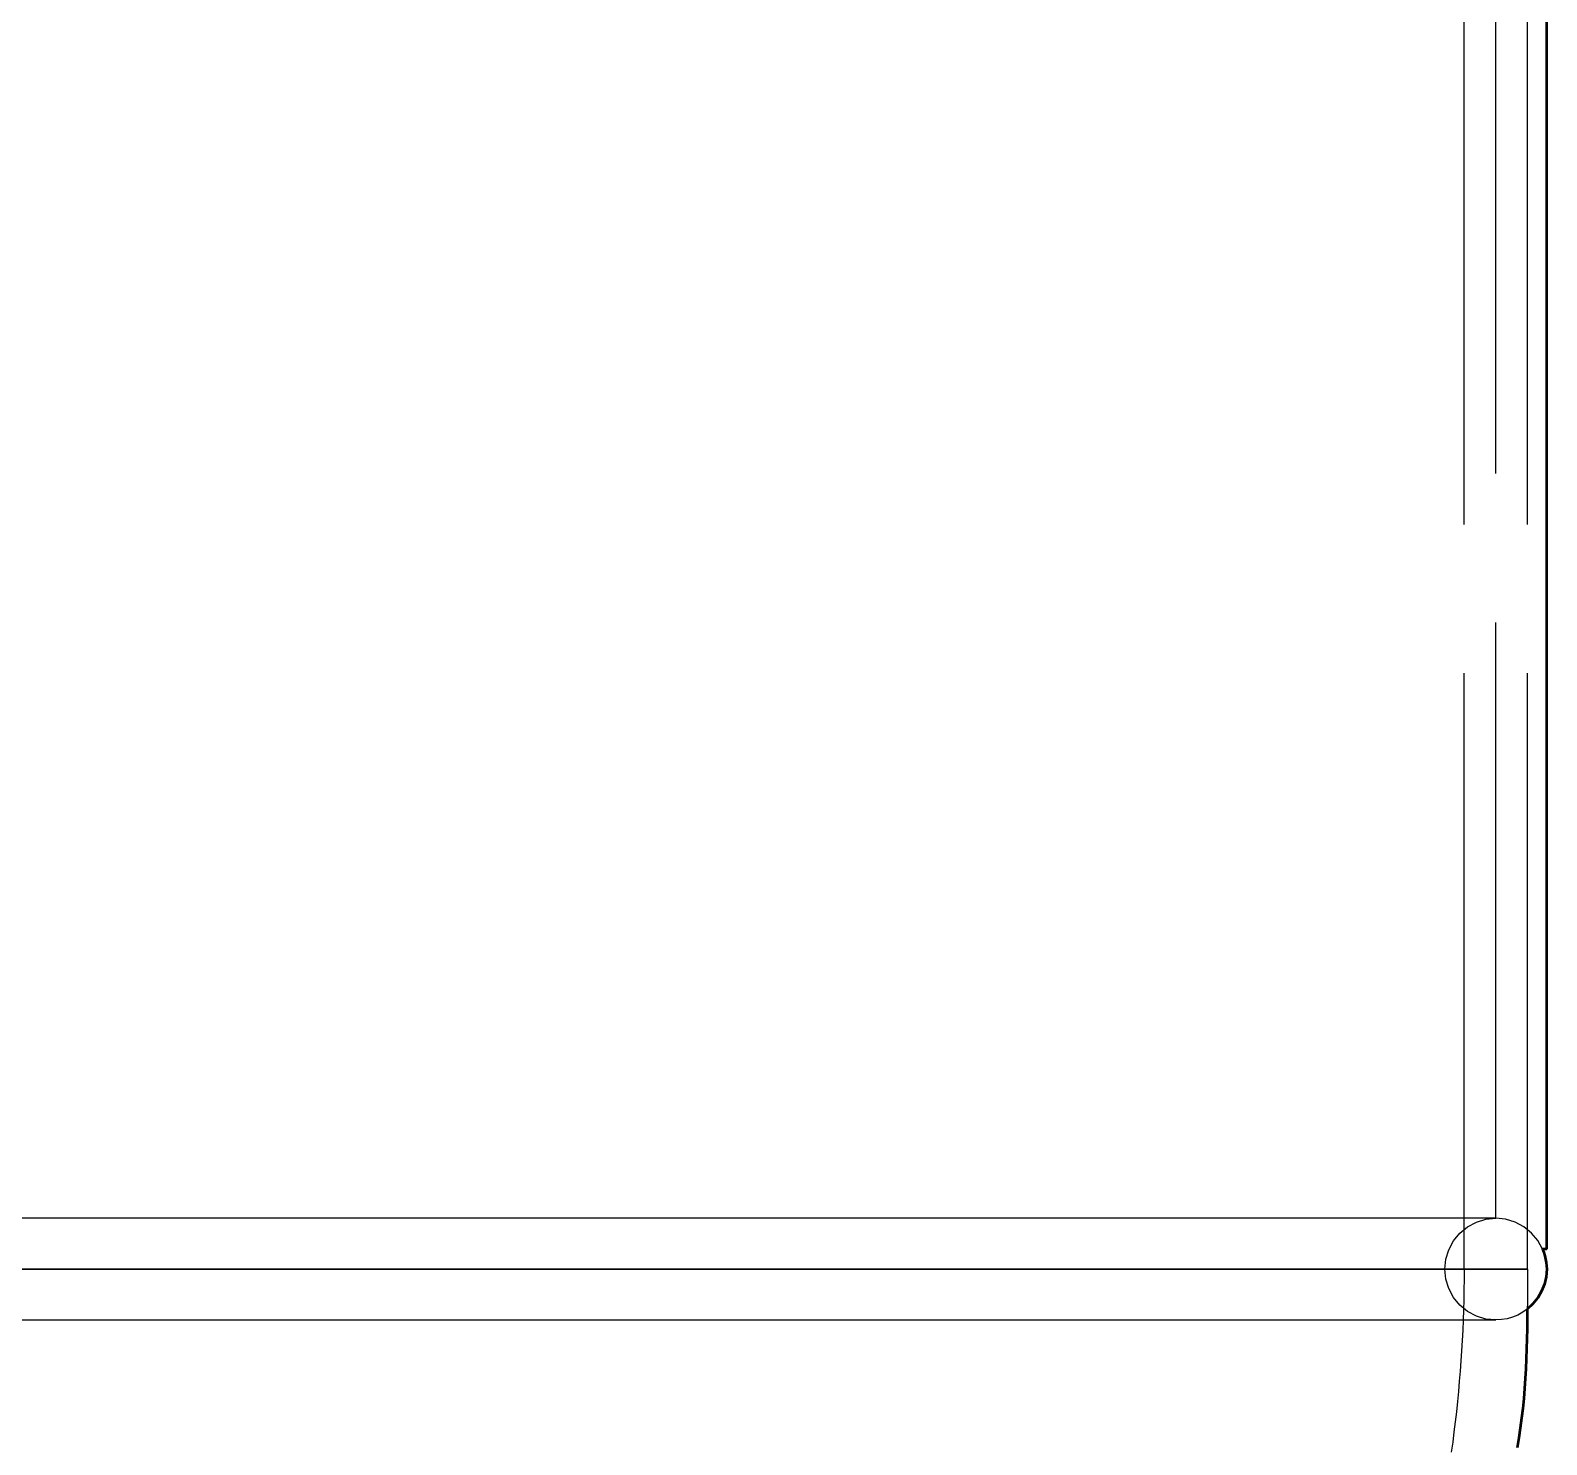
# Model space of a CAD drawing. Header units: millimetres. Extents: x 0 to 594, y 0 to 420.
# Drawn here: x 201.36 to 209, y 283.12 to 290.24 of the extents above; entities that cross this region are included whole.
import ezdxf

# ---------------------------------------------------------------- set-up
doc = ezdxf.new("R2010")
doc.units = ezdxf.units.MM
doc.linetypes.add('ISO02-TRAZOS', pattern=[3.75, 3, -0.75])
doc.layers.add('01-VISIBLE', color=7, linetype='CONTINUOUS', lineweight=50)
doc.layers.add('02-OCULTA', color=4, linetype='ISO02-TRAZOS', lineweight=25)

msp = doc.modelspace()

# ---------------------------------------------------------------- linework, layer by layer
at = {"layer": '01-VISIBLE'}
for q in [(208.9957, 293.7), (208.9747, 284.1)]:
    msp.add_line((208.9957, 284.1), q, dxfattribs=at)
for points in [[(208.9754, 284.1), (208.9815, 284.084), (208.9866, 284.0677), (208.9906, 284.051), (208.9934, 284.0341), (208.9951, 284.0171), (208.9957, 284)], [(208.9957, 284), (208.9928, 283.9616), (208.9842, 283.9241), (208.9701, 283.8883), (208.9507, 283.855), (208.9266, 283.825), (208.8982, 283.799)], [(208.8982, 283.799), (208.8977, 283.7489), (208.897, 283.6988), (208.8961, 283.6487), (208.8947, 283.5986), (208.893, 283.5486), (208.8908, 283.4986), (208.8879, 283.4485), (208.8844, 283.3986), (208.8801, 283.3487), (208.875, 283.2988), (208.8691, 283.2491), (208.8624, 283.1995), (208.8549, 283.1499), (208.8468, 283.1005)]]:
    msp.add_lwpolyline(points, dxfattribs=at)
at = {"layer": '02-OCULTA'}
for p, q in [((208.5797, 284), (208.5797, 337.5)), ((208.8997, 284), (208.8997, 337.5)), ((208.9957, 284.1), (208.9957, 337.4)), ((208.7397, 284.256), (208.7397, 337.244)), ((208.7397, 284.256), (208.7397, 337.244)), ((208.9957, 284.1), (208.9747, 284.1))]:
    msp.add_line(p, q, dxfattribs=at)
for points in [[(208.7397, 284.256), (208.6605, 284.256), (208.5813, 284.256), (208.5021, 284.256), (208.4229, 284.256), (208.3437, 284.256), (208.2645, 284.256), (208.1853, 284.256), (208.1061, 284.256), (208.0269, 284.256), (207.9477, 284.256), (207.8685, 284.256), (207.7893, 284.256), (207.7101, 284.256), (207.6309, 284.256), (207.5517, 284.256), (207.4725, 284.256), (207.3933, 284.256), (207.3141, 284.256), (207.2349, 284.256), (207.1557, 284.256), (207.0765, 284.256), (206.9973, 284.256), (206.9181, 284.256), (206.8389, 284.256), (206.7597, 284.256), (206.6805, 284.256), (206.6013, 284.256), (206.5221, 284.256), (206.4429, 284.256), (206.3637, 284.256), (206.2845, 284.256), (206.2053, 284.256), (206.1261, 284.256), (206.0469, 284.256), (205.9677, 284.256), (205.8885, 284.256), (205.8093, 284.256), (205.7301, 284.256), (205.6509, 284.256), (205.5717, 284.256), (205.4925, 284.256), (205.4133, 284.256), (205.3341, 284.256), (205.2549, 284.256), (205.1757, 284.256), (205.0965, 284.256), (205.0173, 284.256), (204.9381, 284.256), (204.8589, 284.256), (204.7797, 284.256), (204.7005, 284.256), (204.6213, 284.256), (204.5421, 284.256), (204.4629, 284.256), (204.3837, 284.256), (204.3045, 284.256), (204.2253, 284.256), (204.1461, 284.256), (204.0669, 284.256), (203.9877, 284.256), (203.9085, 284.256), (203.8293, 284.256), (203.7501, 284.256), (203.6709, 284.256), (203.5917, 284.256), (203.5125, 284.256), (203.4333, 284.256), (203.3541, 284.256), (203.2749, 284.256), (203.1957, 284.256), (203.1165, 284.256), (203.0373, 284.256), (202.9581, 284.256), (202.8789, 284.256), (202.7997, 284.256), (202.7205, 284.256), (202.6413, 284.256), (202.5621, 284.256), (202.4829, 284.256), (202.4037, 284.256), (202.3245, 284.256), (202.2453, 284.256), (202.1661, 284.256), (202.0869, 284.256), (202.0077, 284.256), (201.9285, 284.256), (201.8493, 284.256), (201.7701, 284.256), (201.6909, 284.256), (201.6117, 284.256), (201.5325, 284.256), (201.4533, 284.256), (201.3741, 284.256), (201.2949, 284.256)], [(208.7397, 284.256), (208.6896, 284.256), (208.6395, 284.256), (208.5893, 284.256), (208.5392, 284.256), (208.4891, 284.256), (208.439, 284.256), (208.3888, 284.256), (208.3387, 284.256), (208.2886, 284.256), (208.2384, 284.256), (208.1883, 284.256), (208.1382, 284.256), (208.0881, 284.256), (208.0379, 284.256), (207.9878, 284.256), (207.9377, 284.256), (207.8876, 284.256), (207.8374, 284.256), (207.7873, 284.256), (207.7372, 284.256), (207.6871, 284.256), (207.6369, 284.256), (207.5868, 284.256), (207.5367, 284.256), (207.4865, 284.256), (207.4364, 284.256), (207.3863, 284.256), (207.3362, 284.256), (207.286, 284.256), (207.2359, 284.256), (207.1858, 284.256), (207.1357, 284.256), (207.0855, 284.256), (207.0354, 284.256), (206.9853, 284.256), (206.9352, 284.256), (206.885, 284.256), (206.8349, 284.256), (206.7848, 284.256), (206.7347, 284.256), (206.6845, 284.256), (206.6344, 284.256), (206.5843, 284.256), (206.5341, 284.256), (206.484, 284.256), (206.4339, 284.256), (206.3838, 284.256), (206.3336, 284.256), (206.2835, 284.256), (206.2334, 284.256), (206.1833, 284.256), (206.1331, 284.256), (206.083, 284.256), (206.0329, 284.256), (205.9828, 284.256), (205.9326, 284.256), (205.8825, 284.256), (205.8324, 284.256), (205.7822, 284.256), (205.7321, 284.256), (205.682, 284.256), (205.6319, 284.256), (205.5817, 284.256), (205.5316, 284.256), (205.4815, 284.256), (205.4314, 284.256), (205.3812, 284.256), (205.3311, 284.256), (205.281, 284.256), (205.2309, 284.256), (205.1807, 284.256), (205.1306, 284.256), (205.0805, 284.256), (205.0303, 284.256), (204.9802, 284.256), (204.9301, 284.256), (204.88, 284.256), (204.8298, 284.256), (204.7797, 284.256), (204.7296, 284.256), (204.6795, 284.256), (204.6293, 284.256), (204.5792, 284.256), (204.5291, 284.256), (204.479, 284.256), (204.4288, 284.256), (204.3787, 284.256), (204.3286, 284.256), (204.2784, 284.256), (204.2283, 284.256), (204.1782, 284.256), (204.1281, 284.256), (204.0779, 284.256), (204.0278, 284.256), (203.9777, 284.256), (203.9276, 284.256), (203.8774, 284.256), (203.8273, 284.256), (203.7772, 284.256), (203.7271, 284.256), (203.6769, 284.256), (203.6268, 284.256), (203.5767, 284.256), (203.5265, 284.256), (203.4764, 284.256), (203.4263, 284.256), (203.3762, 284.256), (203.326, 284.256), (203.2759, 284.256), (203.2258, 284.256), (203.1757, 284.256), (203.1255, 284.256), (203.0754, 284.256), (203.0253, 284.256), (202.9752, 284.256), (202.925, 284.256), (202.8749, 284.256), (202.8248, 284.256), (202.7747, 284.256), (202.7245, 284.256), (202.6744, 284.256), (202.6243, 284.256), (202.5741, 284.256), (202.524, 284.256), (202.4739, 284.256), (202.4238, 284.256), (202.3736, 284.256), (202.3235, 284.256), (202.2734, 284.256), (202.2233, 284.256), (202.1731, 284.256), (202.123, 284.256), (202.0729, 284.256), (202.0228, 284.256), (201.9726, 284.256), (201.9225, 284.256), (201.8724, 284.256), (201.8222, 284.256), (201.7721, 284.256), (201.722, 284.256), (201.6719, 284.256), (201.6217, 284.256), (201.5716, 284.256), (201.5215, 284.256), (201.4714, 284.256), (201.4212, 284.256), (201.3711, 284.256), (201.321, 284.256)], [(208.7397, 283.744), (208.6898, 283.7489), (208.6417, 283.7635), (208.5975, 283.7871), (208.5587, 283.819), (208.5269, 283.8578), (208.5032, 283.902), (208.4886, 283.9501), (208.4837, 284), (208.4886, 284.0499), (208.5032, 284.098), (208.5269, 284.1422), (208.5587, 284.181), (208.5975, 284.2129), (208.6417, 284.2365), (208.6898, 284.2511), (208.7397, 284.256)], [(208.7397, 284.256), (208.7397, 284.256), (208.7397, 284.256), (208.7397, 284.256), (208.7397, 284.256), (208.7397, 284.256), (208.7397, 284.256)], [(208.9747, 284.1), (208.9509, 284.1437), (208.9192, 284.1819), (208.8806, 284.2133), (208.8367, 284.2366), (208.7892, 284.251), (208.7397, 284.256)], [(208.9747, 284.1), (208.9509, 284.1437), (208.9192, 284.1819), (208.8806, 284.2133), (208.8367, 284.2366), (208.7892, 284.251), (208.7397, 284.256)], [(208.7397, 284.256), (208.7397, 284.256), (208.7397, 284.256), (208.7397, 284.256), (208.7397, 284.256), (208.7397, 284.256), (208.7397, 284.256)], [(208.9747, 284.1), (208.9748, 284.1), (208.9749, 284.1), (208.975, 284.1), (208.9751, 284.1), (208.9753, 284.1), (208.9754, 284.1)], [(208.9754, 284.1), (208.9753, 284.1), (208.9751, 284.1), (208.975, 284.1), (208.9749, 284.1), (208.9748, 284.1), (208.9747, 284.1)], [(201.2885, 284), (201.3669, 284), (201.4453, 284), (201.5237, 284), (201.6021, 284), (201.6805, 284), (201.7589, 284), (201.8373, 284), (201.9157, 284), (201.9941, 284), (202.0725, 284), (202.1509, 284), (202.2293, 284), (202.3077, 284), (202.3861, 284), (202.4645, 284), (202.5429, 284), (202.6213, 284), (202.6997, 284), (202.7781, 284), (202.8565, 284), (202.9349, 284), (203.0133, 284), (203.0917, 284), (203.1701, 284), (203.2485, 284), (203.3269, 284), (203.4053, 284), (203.4837, 284), (203.5621, 284), (203.6405, 284), (203.7189, 284), (203.7973, 284), (203.8757, 284), (203.9541, 284), (204.0325, 284), (204.1109, 284), (204.1893, 284), (204.2677, 284), (204.3461, 284), (204.4245, 284), (204.5029, 284), (204.5813, 284), (204.6597, 284), (204.7381, 284), (204.8165, 284), (204.8949, 284), (204.9733, 284), (205.0517, 284), (205.1301, 284), (205.2085, 284), (205.2869, 284), (205.3653, 284), (205.4437, 284), (205.5221, 284), (205.6005, 284), (205.6789, 284), (205.7573, 284), (205.8357, 284), (205.9141, 284), (205.9925, 284), (206.0709, 284), (206.1493, 284), (206.2277, 284), (206.3061, 284), (206.3845, 284), (206.4629, 284), (206.5413, 284), (206.6197, 284), (206.6981, 284), (206.7765, 284), (206.8549, 284), (206.9333, 284), (207.0117, 284), (207.0901, 284), (207.1685, 284), (207.2469, 284), (207.3253, 284), (207.4037, 284), (207.4821, 284), (207.5605, 284), (207.6389, 284), (207.7173, 284), (207.7957, 284), (207.8741, 284), (207.9525, 284), (208.0309, 284), (208.1093, 284), (208.1877, 284), (208.2661, 284), (208.3445, 284), (208.4229, 284), (208.5013, 284), (208.5797, 284)], [(201.2885, 284), (201.3669, 284), (201.4453, 284), (201.5237, 284), (201.6021, 284), (201.6805, 284), (201.7589, 284), (201.8373, 284), (201.9157, 284), (201.9941, 284), (202.0725, 284), (202.1509, 284), (202.2293, 284), (202.3077, 284), (202.3861, 284), (202.4645, 284), (202.5429, 284), (202.6213, 284), (202.6997, 284), (202.7781, 284), (202.8565, 284), (202.9349, 284), (203.0133, 284), (203.0917, 284), (203.1701, 284), (203.2485, 284), (203.3269, 284), (203.4053, 284), (203.4837, 284), (203.5621, 284), (203.6405, 284), (203.7189, 284), (203.7973, 284), (203.8757, 284), (203.9541, 284), (204.0325, 284), (204.1109, 284), (204.1893, 284), (204.2677, 284), (204.3461, 284), (204.4245, 284), (204.5029, 284), (204.5813, 284), (204.6597, 284), (204.7381, 284), (204.8165, 284), (204.8949, 284), (204.9733, 284), (205.0517, 284), (205.1301, 284), (205.2085, 284), (205.2869, 284), (205.3653, 284), (205.4437, 284), (205.5221, 284), (205.6005, 284), (205.6789, 284), (205.7573, 284), (205.8357, 284), (205.9141, 284), (205.9925, 284), (206.0709, 284), (206.1493, 284), (206.2277, 284), (206.3061, 284), (206.3845, 284), (206.4629, 284), (206.5413, 284), (206.6197, 284), (206.6981, 284), (206.7765, 284), (206.8549, 284), (206.9333, 284), (207.0117, 284), (207.0901, 284), (207.1685, 284), (207.2469, 284), (207.3253, 284), (207.4037, 284), (207.4821, 284), (207.5605, 284), (207.6389, 284), (207.7173, 284), (207.7957, 284), (207.8741, 284), (207.9525, 284), (208.0309, 284), (208.1093, 284), (208.1877, 284), (208.2661, 284), (208.3445, 284), (208.4229, 284), (208.5013, 284), (208.5797, 284)], [(201.2997, 284), (201.3797, 284), (201.4597, 284), (201.5397, 284), (201.6197, 284), (201.6997, 284), (201.7797, 284), (201.8597, 284), (201.9397, 284), (202.0197, 284), (202.0997, 284), (202.1797, 284), (202.2597, 284), (202.3397, 284), (202.4197, 284), (202.4997, 284), (202.5797, 284), (202.6597, 284), (202.7397, 284), (202.8197, 284), (202.8997, 284), (202.9797, 284), (203.0597, 284), (203.1397, 284), (203.2197, 284), (203.2997, 284), (203.3797, 284), (203.4597, 284), (203.5397, 284), (203.6197, 284), (203.6997, 284), (203.7797, 284), (203.8597, 284), (203.9397, 284), (204.0197, 284), (204.0997, 284), (204.1797, 284), (204.2597, 284), (204.3397, 284), (204.4197, 284), (204.4997, 284), (204.5797, 284), (204.6597, 284), (204.7397, 284), (204.8197, 284), (204.8997, 284), (204.9797, 284), (205.0597, 284), (205.1397, 284), (205.2197, 284), (205.2997, 284), (205.3797, 284), (205.4597, 284), (205.5397, 284), (205.6197, 284), (205.6997, 284), (205.7797, 284), (205.8597, 284), (205.9397, 284), (206.0197, 284), (206.0997, 284), (206.1797, 284), (206.2597, 284), (206.3397, 284), (206.4197, 284), (206.4997, 284), (206.5797, 284), (206.6597, 284), (206.7397, 284), (206.8197, 284), (206.8997, 284), (206.9797, 284), (207.0597, 284), (207.1397, 284), (207.2197, 284), (207.2997, 284), (207.3797, 284), (207.4597, 284), (207.5397, 284), (207.6197, 284), (207.6997, 284), (207.7797, 284), (207.8597, 284), (207.9397, 284), (208.0197, 284), (208.0997, 284), (208.1797, 284), (208.2597, 284), (208.3397, 284), (208.4197, 284), (208.4997, 284), (208.5797, 284), (208.6597, 284), (208.7397, 284), (208.8197, 284), (208.8997, 284)], [(201.2997, 284), (201.3797, 284), (201.4597, 284), (201.5397, 284), (201.6197, 284), (201.6997, 284), (201.7797, 284), (201.8597, 284), (201.9397, 284), (202.0197, 284), (202.0997, 284), (202.1797, 284), (202.2597, 284), (202.3397, 284), (202.4197, 284), (202.4997, 284), (202.5797, 284), (202.6597, 284), (202.7397, 284), (202.8197, 284), (202.8997, 284), (202.9797, 284), (203.0597, 284), (203.1397, 284), (203.2197, 284), (203.2997, 284), (203.3797, 284), (203.4597, 284), (203.5397, 284), (203.6197, 284), (203.6997, 284), (203.7797, 284), (203.8597, 284), (203.9397, 284), (204.0197, 284), (204.0997, 284), (204.1797, 284), (204.2597, 284), (204.3397, 284), (204.4197, 284), (204.4997, 284), (204.5797, 284), (204.6597, 284), (204.7397, 284), (204.8197, 284), (204.8997, 284), (204.9797, 284), (205.0597, 284), (205.1397, 284), (205.2197, 284), (205.2997, 284), (205.3797, 284), (205.4597, 284), (205.5397, 284), (205.6197, 284), (205.6997, 284), (205.7797, 284), (205.8597, 284), (205.9397, 284), (206.0197, 284), (206.0997, 284), (206.1797, 284), (206.2597, 284), (206.3397, 284), (206.4197, 284), (206.4997, 284), (206.5797, 284), (206.6597, 284), (206.7397, 284), (206.8197, 284), (206.8997, 284), (206.9797, 284), (207.0597, 284), (207.1397, 284), (207.2197, 284), (207.2997, 284), (207.3797, 284), (207.4597, 284), (207.5397, 284), (207.6197, 284), (207.6997, 284), (207.7797, 284), (207.8597, 284), (207.9397, 284), (208.0197, 284), (208.0997, 284), (208.1797, 284), (208.2597, 284), (208.3397, 284), (208.4197, 284), (208.4997, 284), (208.5797, 284), (208.6597, 284), (208.7397, 284), (208.8197, 284), (208.8997, 284)], [(208.5797, 284), (208.5296, 284), (208.4795, 284), (208.4294, 284), (208.3793, 284), (208.3292, 284), (208.2791, 284), (208.229, 284), (208.1789, 284), (208.1289, 284), (208.0788, 284), (208.0287, 284), (207.9786, 284), (207.9285, 284), (207.8784, 284), (207.8283, 284), (207.7782, 284), (207.7281, 284), (207.678, 284), (207.6279, 284), (207.5778, 284), (207.5277, 284), (207.4776, 284), (207.4275, 284), (207.3774, 284), (207.3273, 284), (207.2772, 284), (207.2271, 284), (207.177, 284), (207.1269, 284), (207.0768, 284), (207.0267, 284), (206.9766, 284), (206.9266, 284), (206.8765, 284), (206.8264, 284), (206.7763, 284), (206.7262, 284), (206.6761, 284), (206.626, 284), (206.5759, 284), (206.5258, 284), (206.4757, 284), (206.4256, 284), (206.3755, 284), (206.3254, 284), (206.2753, 284), (206.2252, 284), (206.1751, 284), (206.125, 284), (206.0749, 284), (206.0248, 284), (205.9747, 284), (205.9246, 284), (205.8745, 284), (205.8244, 284), (205.7743, 284), (205.7243, 284), (205.6742, 284), (205.6241, 284), (205.574, 284), (205.5239, 284), (205.4738, 284), (205.4237, 284), (205.3736, 284), (205.3235, 284), (205.2734, 284), (205.2233, 284), (205.1732, 284), (205.1231, 284), (205.073, 284), (205.0229, 284), (204.9728, 284), (204.9227, 284), (204.8726, 284), (204.8225, 284), (204.7724, 284), (204.7223, 284), (204.6722, 284), (204.6221, 284), (204.572, 284), (204.5219, 284), (204.4719, 284), (204.4218, 284), (204.3717, 284), (204.3216, 284), (204.2715, 284), (204.2214, 284), (204.1713, 284), (204.1212, 284), (204.0711, 284), (204.021, 284), (203.9709, 284), (203.9208, 284), (203.8707, 284), (203.8206, 284), (203.7705, 284), (203.7204, 284), (203.6703, 284), (203.6202, 284), (203.5701, 284), (203.52, 284), (203.4699, 284), (203.4198, 284), (203.3697, 284), (203.3196, 284), (203.2696, 284), (203.2195, 284), (203.1694, 284), (203.1193, 284), (203.0692, 284), (203.0191, 284), (202.969, 284), (202.9189, 284), (202.8688, 284), (202.8187, 284), (202.7686, 284), (202.7185, 284), (202.6684, 284), (202.6183, 284), (202.5682, 284), (202.5181, 284), (202.468, 284), (202.4179, 284), (202.3678, 284), (202.3177, 284), (202.2676, 284), (202.2175, 284), (202.1674, 284), (202.1173, 284), (202.0673, 284), (202.0172, 284), (201.9671, 284), (201.917, 284), (201.8669, 284), (201.8168, 284), (201.7667, 284), (201.7166, 284), (201.6665, 284), (201.6164, 284), (201.5663, 284), (201.5162, 284), (201.4661, 284), (201.416, 284), (201.3659, 284), (201.3158, 284)], [(208.5797, 284), (208.5296, 284), (208.4795, 284), (208.4294, 284), (208.3793, 284), (208.3292, 284), (208.2791, 284), (208.229, 284), (208.1789, 284), (208.1289, 284), (208.0788, 284), (208.0287, 284), (207.9786, 284), (207.9285, 284), (207.8784, 284), (207.8283, 284), (207.7782, 284), (207.7281, 284), (207.678, 284), (207.6279, 284), (207.5778, 284), (207.5277, 284), (207.4776, 284), (207.4275, 284), (207.3774, 284), (207.3273, 284), (207.2772, 284), (207.2271, 284), (207.177, 284), (207.1269, 284), (207.0768, 284), (207.0267, 284), (206.9766, 284), (206.9266, 284), (206.8765, 284), (206.8264, 284), (206.7763, 284), (206.7262, 284), (206.6761, 284), (206.626, 284), (206.5759, 284), (206.5258, 284), (206.4757, 284), (206.4256, 284), (206.3755, 284), (206.3254, 284), (206.2753, 284), (206.2252, 284), (206.1751, 284), (206.125, 284), (206.0749, 284), (206.0248, 284), (205.9747, 284), (205.9246, 284), (205.8745, 284), (205.8244, 284), (205.7743, 284), (205.7243, 284), (205.6742, 284), (205.6241, 284), (205.574, 284), (205.5239, 284), (205.4738, 284), (205.4237, 284), (205.3736, 284), (205.3235, 284), (205.2734, 284), (205.2233, 284), (205.1732, 284), (205.1231, 284), (205.073, 284), (205.0229, 284), (204.9728, 284), (204.9227, 284), (204.8726, 284), (204.8225, 284), (204.7724, 284), (204.7223, 284), (204.6722, 284), (204.6221, 284), (204.572, 284), (204.5219, 284), (204.4719, 284), (204.4218, 284), (204.3717, 284), (204.3216, 284), (204.2715, 284), (204.2214, 284), (204.1713, 284), (204.1212, 284), (204.0711, 284), (204.021, 284), (203.9709, 284), (203.9208, 284), (203.8707, 284), (203.8206, 284), (203.7705, 284), (203.7204, 284), (203.6703, 284), (203.6202, 284), (203.5701, 284), (203.52, 284), (203.4699, 284), (203.4198, 284), (203.3697, 284), (203.3196, 284), (203.2696, 284), (203.2195, 284), (203.1694, 284), (203.1193, 284), (203.0692, 284), (203.0191, 284), (202.969, 284), (202.9189, 284), (202.8688, 284), (202.8187, 284), (202.7686, 284), (202.7185, 284), (202.6684, 284), (202.6183, 284), (202.5682, 284), (202.5181, 284), (202.468, 284), (202.4179, 284), (202.3678, 284), (202.3177, 284), (202.2676, 284), (202.2175, 284), (202.1674, 284), (202.1173, 284), (202.0673, 284), (202.0172, 284), (201.9671, 284), (201.917, 284), (201.8669, 284), (201.8168, 284), (201.7667, 284), (201.7166, 284), (201.6665, 284), (201.6164, 284), (201.5663, 284), (201.5162, 284), (201.4661, 284), (201.416, 284), (201.3659, 284), (201.3158, 284)], [(208.8997, 284), (208.8497, 284), (208.7997, 284), (208.7497, 284), (208.6997, 284), (208.6497, 284), (208.5997, 284), (208.5497, 284), (208.4997, 284), (208.4497, 284), (208.3997, 284), (208.3497, 284), (208.2997, 284), (208.2497, 284), (208.1997, 284), (208.1497, 284), (208.0997, 284), (208.0497, 284), (207.9997, 284), (207.9497, 284), (207.8997, 284), (207.8497, 284), (207.7997, 284), (207.7497, 284), (207.6997, 284), (207.6497, 284), (207.5997, 284), (207.5497, 284), (207.4997, 284), (207.4497, 284), (207.3997, 284), (207.3497, 284), (207.2997, 284), (207.2497, 284), (207.1997, 284), (207.1497, 284), (207.0997, 284), (207.0497, 284), (206.9997, 284), (206.9497, 284), (206.8997, 284), (206.8497, 284), (206.7997, 284), (206.7497, 284), (206.6997, 284), (206.6497, 284), (206.5997, 284), (206.5497, 284), (206.4997, 284), (206.4497, 284), (206.3997, 284), (206.3497, 284), (206.2997, 284), (206.2497, 284), (206.1997, 284), (206.1497, 284), (206.0997, 284), (206.0497, 284), (205.9997, 284), (205.9497, 284), (205.8997, 284), (205.8497, 284), (205.7997, 284), (205.7497, 284), (205.6997, 284), (205.6497, 284), (205.5997, 284), (205.5497, 284), (205.4997, 284), (205.4497, 284), (205.3997, 284), (205.3497, 284), (205.2997, 284), (205.2497, 284), (205.1997, 284), (205.1497, 284), (205.0997, 284), (205.0497, 284), (204.9997, 284), (204.9497, 284), (204.8997, 284), (204.8497, 284), (204.7997, 284), (204.7497, 284), (204.6997, 284), (204.6497, 284), (204.5997, 284), (204.5497, 284), (204.4997, 284), (204.4497, 284), (204.3997, 284), (204.3497, 284), (204.2997, 284), (204.2497, 284), (204.1997, 284), (204.1497, 284), (204.0997, 284), (204.0497, 284), (203.9997, 284), (203.9497, 284), (203.8997, 284), (203.8497, 284), (203.7997, 284), (203.7497, 284), (203.6997, 284), (203.6497, 284), (203.5997, 284), (203.5497, 284), (203.4997, 284), (203.4497, 284), (203.3997, 284), (203.3497, 284), (203.2997, 284), (203.2497, 284), (203.1997, 284), (203.1497, 284), (203.0997, 284), (203.0497, 284), (202.9997, 284), (202.9497, 284), (202.8997, 284), (202.8497, 284), (202.7997, 284), (202.7497, 284), (202.6997, 284), (202.6497, 284), (202.5997, 284), (202.5497, 284), (202.4997, 284), (202.4497, 284), (202.3997, 284), (202.3497, 284), (202.2997, 284), (202.2497, 284), (202.1997, 284), (202.1497, 284), (202.0997, 284), (202.0497, 284), (201.9997, 284), (201.9497, 284), (201.8997, 284), (201.8497, 284), (201.7997, 284), (201.7497, 284), (201.6997, 284), (201.6497, 284), (201.5997, 284), (201.5497, 284), (201.4997, 284), (201.4497, 284), (201.3997, 284), (201.3497, 284)], [(208.8997, 284), (208.8497, 284), (208.7997, 284), (208.7497, 284), (208.6997, 284), (208.6497, 284), (208.5997, 284), (208.5497, 284), (208.4997, 284), (208.4497, 284), (208.3997, 284), (208.3497, 284), (208.2997, 284), (208.2497, 284), (208.1997, 284), (208.1497, 284), (208.0997, 284), (208.0497, 284), (207.9997, 284), (207.9497, 284), (207.8997, 284), (207.8497, 284), (207.7997, 284), (207.7497, 284), (207.6997, 284), (207.6497, 284), (207.5997, 284), (207.5497, 284), (207.4997, 284), (207.4497, 284), (207.3997, 284), (207.3497, 284), (207.2997, 284), (207.2497, 284), (207.1997, 284), (207.1497, 284), (207.0997, 284), (207.0497, 284), (206.9997, 284), (206.9497, 284), (206.8997, 284), (206.8497, 284), (206.7997, 284), (206.7497, 284), (206.6997, 284), (206.6497, 284), (206.5997, 284), (206.5497, 284), (206.4997, 284), (206.4497, 284), (206.3997, 284), (206.3497, 284), (206.2997, 284), (206.2497, 284), (206.1997, 284), (206.1497, 284), (206.0997, 284), (206.0497, 284), (205.9997, 284), (205.9497, 284), (205.8997, 284), (205.8497, 284), (205.7997, 284), (205.7497, 284), (205.6997, 284), (205.6497, 284), (205.5997, 284), (205.5497, 284), (205.4997, 284), (205.4497, 284), (205.3997, 284), (205.3497, 284), (205.2997, 284), (205.2497, 284), (205.1997, 284), (205.1497, 284), (205.0997, 284), (205.0497, 284), (204.9997, 284), (204.9497, 284), (204.8997, 284), (204.8497, 284), (204.7997, 284), (204.7497, 284), (204.6997, 284), (204.6497, 284), (204.5997, 284), (204.5497, 284), (204.4997, 284), (204.4497, 284), (204.3997, 284), (204.3497, 284), (204.2997, 284), (204.2497, 284), (204.1997, 284), (204.1497, 284), (204.0997, 284), (204.0497, 284), (203.9997, 284), (203.9497, 284), (203.8997, 284), (203.8497, 284), (203.7997, 284), (203.7497, 284), (203.6997, 284), (203.6497, 284), (203.5997, 284), (203.5497, 284), (203.4997, 284), (203.4497, 284), (203.3997, 284), (203.3497, 284), (203.2997, 284), (203.2497, 284), (203.1997, 284), (203.1497, 284), (203.0997, 284), (203.0497, 284), (202.9997, 284), (202.9497, 284), (202.8997, 284), (202.8497, 284), (202.7997, 284), (202.7497, 284), (202.6997, 284), (202.6497, 284), (202.5997, 284), (202.5497, 284), (202.4997, 284), (202.4497, 284), (202.3997, 284), (202.3497, 284), (202.2997, 284), (202.2497, 284), (202.1997, 284), (202.1497, 284), (202.0997, 284), (202.0497, 284), (201.9997, 284), (201.9497, 284), (201.8997, 284), (201.8497, 284), (201.7997, 284), (201.7497, 284), (201.6997, 284), (201.6497, 284), (201.5997, 284), (201.5497, 284), (201.4997, 284), (201.4497, 284), (201.3997, 284), (201.3497, 284)], [(208.5797, 284), (208.5796, 283.9486), (208.5791, 283.8973), (208.5781, 283.8459), (208.5768, 283.7946), (208.575, 283.7432), (208.5728, 283.6919), (208.5703, 283.6406), (208.5673, 283.5893), (208.5639, 283.5381), (208.5601, 283.4868), (208.5559, 283.4356), (208.5513, 283.3845), (208.5463, 283.3334), (208.5409, 283.2823), (208.5352, 283.2312), (208.529, 283.1802), (208.5224, 283.1293), (208.5155, 283.0784)], [(208.8997, 284), (208.8994, 283.9665), (208.8991, 283.933), (208.8989, 283.8995), (208.8987, 283.866), (208.8985, 283.8325), (208.8982, 283.799)], [(208.8982, 283.799), (208.8749, 283.7826), (208.8499, 283.7689), (208.8236, 283.7581), (208.7962, 283.7503), (208.7681, 283.7456), (208.7397, 283.744)], [(201.2949, 283.744), (201.3741, 283.744), (201.4533, 283.744), (201.5325, 283.744), (201.6117, 283.744), (201.6909, 283.744), (201.7701, 283.744), (201.8493, 283.744), (201.9285, 283.744), (202.0077, 283.744), (202.0869, 283.744), (202.1661, 283.744), (202.2453, 283.744), (202.3245, 283.744), (202.4037, 283.744), (202.4829, 283.744), (202.5621, 283.744), (202.6413, 283.744), (202.7205, 283.744), (202.7997, 283.744), (202.8789, 283.744), (202.9581, 283.744), (203.0373, 283.744), (203.1165, 283.744), (203.1957, 283.744), (203.2749, 283.744), (203.3541, 283.744), (203.4333, 283.744), (203.5125, 283.744), (203.5917, 283.744), (203.6709, 283.744), (203.7501, 283.744), (203.8293, 283.744), (203.9085, 283.744), (203.9877, 283.744), (204.0669, 283.744), (204.1461, 283.744), (204.2253, 283.744), (204.3045, 283.744), (204.3837, 283.744), (204.4629, 283.744), (204.5421, 283.744), (204.6213, 283.744), (204.7005, 283.744), (204.7797, 283.744), (204.8589, 283.744), (204.9381, 283.744), (205.0173, 283.744), (205.0965, 283.744), (205.1757, 283.744), (205.2549, 283.744), (205.3341, 283.744), (205.4133, 283.744), (205.4925, 283.744), (205.5717, 283.744), (205.6509, 283.744), (205.7301, 283.744), (205.8093, 283.744), (205.8885, 283.744), (205.9677, 283.744), (206.0469, 283.744), (206.1261, 283.744), (206.2053, 283.744), (206.2845, 283.744), (206.3637, 283.744), (206.4429, 283.744), (206.5221, 283.744), (206.6013, 283.744), (206.6805, 283.744), (206.7597, 283.744), (206.8389, 283.744), (206.9181, 283.744), (206.9973, 283.744), (207.0765, 283.744), (207.1557, 283.744), (207.2349, 283.744), (207.3141, 283.744), (207.3933, 283.744), (207.4725, 283.744), (207.5517, 283.744), (207.6309, 283.744), (207.7101, 283.744), (207.7893, 283.744), (207.8685, 283.744), (207.9477, 283.744), (208.0269, 283.744), (208.1061, 283.744), (208.1853, 283.744), (208.2645, 283.744), (208.3437, 283.744), (208.4229, 283.744), (208.5021, 283.744), (208.5813, 283.744), (208.6605, 283.744), (208.7397, 283.744)], [(201.321, 283.744), (201.3711, 283.744), (201.4212, 283.744), (201.4714, 283.744), (201.5215, 283.744), (201.5716, 283.744), (201.6217, 283.744), (201.6719, 283.744), (201.722, 283.744), (201.7721, 283.744), (201.8222, 283.744), (201.8724, 283.744), (201.9225, 283.744), (201.9726, 283.744), (202.0228, 283.744), (202.0729, 283.744), (202.123, 283.744), (202.1731, 283.744), (202.2233, 283.744), (202.2734, 283.744), (202.3235, 283.744), (202.3736, 283.744), (202.4238, 283.744), (202.4739, 283.744), (202.524, 283.744), (202.5741, 283.744), (202.6243, 283.744), (202.6744, 283.744), (202.7245, 283.744), (202.7747, 283.744), (202.8248, 283.744), (202.8749, 283.744), (202.925, 283.744), (202.9752, 283.744), (203.0253, 283.744), (203.0754, 283.744), (203.1255, 283.744), (203.1757, 283.744), (203.2258, 283.744), (203.2759, 283.744), (203.326, 283.744), (203.3762, 283.744), (203.4263, 283.744), (203.4764, 283.744), (203.5265, 283.744), (203.5767, 283.744), (203.6268, 283.744), (203.6769, 283.744), (203.7271, 283.744), (203.7772, 283.744), (203.8273, 283.744), (203.8774, 283.744), (203.9276, 283.744), (203.9777, 283.744), (204.0278, 283.744), (204.0779, 283.744), (204.1281, 283.744), (204.1782, 283.744), (204.2283, 283.744), (204.2784, 283.744), (204.3286, 283.744), (204.3787, 283.744), (204.4288, 283.744), (204.479, 283.744), (204.5291, 283.744), (204.5792, 283.744), (204.6293, 283.744), (204.6795, 283.744), (204.7296, 283.744), (204.7797, 283.744), (204.8298, 283.744), (204.88, 283.744), (204.9301, 283.744), (204.9802, 283.744), (205.0303, 283.744), (205.0805, 283.744), (205.1306, 283.744), (205.1807, 283.744), (205.2309, 283.744), (205.281, 283.744), (205.3311, 283.744), (205.3812, 283.744), (205.4314, 283.744), (205.4815, 283.744), (205.5316, 283.744), (205.5817, 283.744), (205.6319, 283.744), (205.682, 283.744), (205.7321, 283.744), (205.7822, 283.744), (205.8324, 283.744), (205.8825, 283.744), (205.9326, 283.744), (205.9828, 283.744), (206.0329, 283.744), (206.083, 283.744), (206.1331, 283.744), (206.1833, 283.744), (206.2334, 283.744), (206.2835, 283.744), (206.3336, 283.744), (206.3838, 283.744), (206.4339, 283.744), (206.484, 283.744), (206.5341, 283.744), (206.5843, 283.744), (206.6344, 283.744), (206.6845, 283.744), (206.7347, 283.744), (206.7848, 283.744), (206.8349, 283.744), (206.885, 283.744), (206.9352, 283.744), (206.9853, 283.744), (207.0354, 283.744), (207.0855, 283.744), (207.1357, 283.744), (207.1858, 283.744), (207.2359, 283.744), (207.286, 283.744), (207.3362, 283.744), (207.3863, 283.744), (207.4364, 283.744), (207.4865, 283.744), (207.5367, 283.744), (207.5868, 283.744), (207.6369, 283.744), (207.6871, 283.744), (207.7372, 283.744), (207.7873, 283.744), (207.8374, 283.744), (207.8876, 283.744), (207.9377, 283.744), (207.9878, 283.744), (208.0379, 283.744), (208.0881, 283.744), (208.1382, 283.744), (208.1883, 283.744), (208.2384, 283.744), (208.2886, 283.744), (208.3387, 283.744), (208.3888, 283.744), (208.439, 283.744), (208.4891, 283.744), (208.5392, 283.744), (208.5893, 283.744), (208.6395, 283.744), (208.6896, 283.744), (208.7397, 283.744)]]:
    msp.add_lwpolyline(points, dxfattribs=at)

doc.saveas('drawing.dxf')
